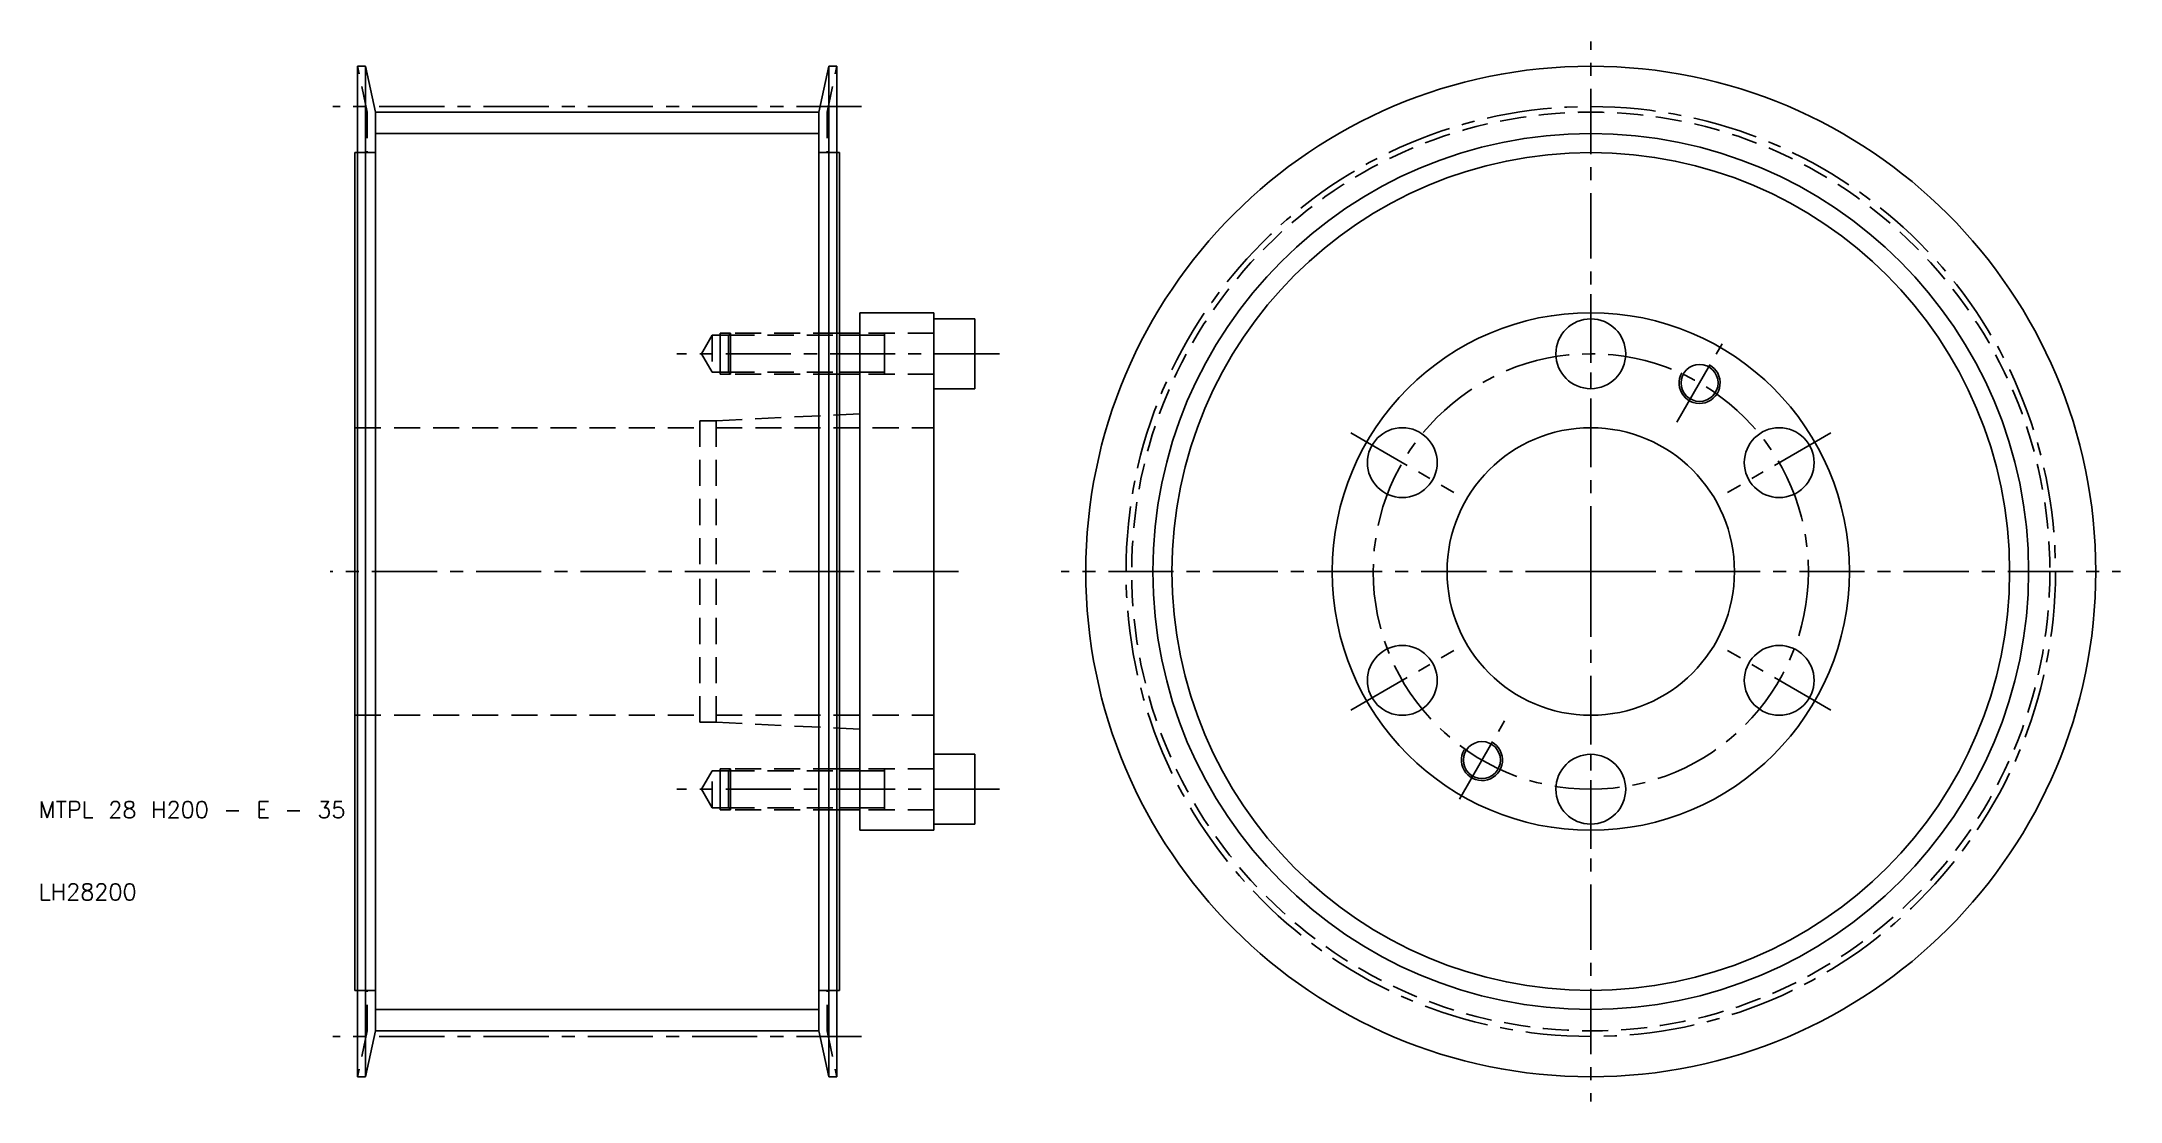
# Model space of a CAD drawing. Extents: x 10 to 264, y -14 to 114.
import ezdxf

# ---------------------------------------------------------------- set-up
doc = ezdxf.new("R2010")
doc.units = 0
doc.header["$LTSCALE"] = 0.25
doc.linetypes.add('CENTER', pattern=[50.8, 31.75, -6.35, 6.35, -6.35])
doc.linetypes.add('DASHED', pattern=[19.05, 12.7, -6.35])
doc.layers.get('0').update_dxf_attribs({"linetype": 'CONTINUOUS'})
doc.layers.add('CENTER', color=1, linetype='CENTER')
doc.styles.get("Standard").update_dxf_attribs({"font": 'txt.shx'})

msp = doc.modelspace()

# ---------------------------------------------------------------- linework, layer by layer
for p, q in [((48.8, 111.5), (48.8, 101)), ((49.8, 111.5), (48.8, 111.5)), ((49.8, 111.5), (49.8, -11.5)), ((51, 105.91), (49.8, 111.5)), ((105, 105.91), (106.2, 111.5)), ((106.2, 111.5), (106.2, -11.5)), ((106.2, 111.5), (107.2, 111.5)), ((107.2, 111.5), (107.2, 101)), ((105, 105.91), (51, 105.91)), ((51, 105.91), (51, 101)), ((105, 105.91), (105, 101)), ((48.5, 101), (48.5, 50)), ((48.8, 101), (48.5, 101)), ((48.8, 101), (48.8, 50)), ((51, 101), (51, -1)), ((105, 101), (105, -1)), ((107.2, 101), (107.2, 50)), ((107.2, 101), (107.5, 101)), ((107.5, 101), (107.5, 79)), ((110, 81.5), (119, 81.5)), ((110, 81.5), (110, 79)), ((119, 81.5), (119, 80.75)), ((107.5, 79), (107.5, 74)), ((110, 79), (107.5, 79)), ((110, 79), (110, 74)), ((119, 80.75), (119, 72.25)), ((119, 80.75), (124, 80.75)), ((124, 80.75), (124, 76.5)), ((124, 72.25), (124, 76.5)), ((107.5, 74), (107.5, 69.078571)), ((110, 74), (107.5, 74)), ((110, 74), (110, 69.2)), ((119, 72.25), (119, 50)), ((119, 72.25), (124, 72.25)), ((110, 69.2), (107.5, 69.078571)), ((107.5, 69.078571), (107.5, 50)), ((110, 69.2), (110, 50)), ((48.5, -1), (48.5, 50)), ((48.8, -1), (48.8, 50)), ((107.2, -1), (107.2, 50)), ((107.5, 30.921429), (107.5, 50)), ((110, 30.8), (110, 50)), ((119, 27.75), (119, 50)), ((107.5, 26), (107.5, 30.921429)), ((110, 30.8), (107.5, 30.921429)), ((110, 26), (110, 30.8)), ((107.5, 21), (107.5, 26)), ((110, 26), (107.5, 26)), ((110, 21), (110, 26)), ((119, 19.25), (119, 27.75)), ((119, 27.75), (124, 27.75)), ((124, 27.75), (124, 23.5)), ((124, 19.25), (124, 23.5)), ((107.5, -1), (107.5, 21)), ((110, 21), (107.5, 21)), ((110, 18.5), (110, 21)), ((110, 18.5), (119, 18.5)), ((119, 19.25), (124, 19.25)), ((119, 18.5), (119, 19.25)), ((48.8, -1), (48.5, -1)), ((48.8, -11.5), (48.8, -1)), ((51, -5.91), (51, -1)), ((105, -5.91), (105, -1)), ((107.2, -11.5), (107.2, -1)), ((107.2, -1), (107.5, -1)), ((51, -5.91), (49.8, -11.5)), ((105, -5.91), (51, -5.91)), ((105, -5.91), (106.2, -11.5)), ((49.8, -11.5), (48.8, -11.5)), ((106.2, -11.5), (107.2, -11.5))]:
    msp.add_line(p, q)
at = {"color": 3, "linetype": 'DASHED'}
for p, q in [((50, 105.91), (48.8, 111.5)), ((106, 105.91), (107.2, 111.5)), ((50, 105.91), (50, 101)), ((106, 105.91), (106, 101)), ((51, 101), (48.8, 101)), ((105, 101), (107.2, 101)), ((92, 78.75), (90.700962, 76.5)), ((92, 78.75), (92, 74.25)), ((94, 78.75), (92, 78.75)), ((94.25, 79), (93, 79)), ((93, 79), (93, 76.5)), ((94.25, 79), (94, 78.75)), ((94, 78.75), (107.5, 78.75)), ((94, 78.75), (94, 76.5)), ((107.5, 79), (94.25, 79)), ((94.25, 79), (94.25, 76.5)), ((119, 79), (110, 79)), ((110, 78.75), (113, 78.75)), ((113, 79), (113, 76.5)), ((92, 74.25), (90.700962, 76.5)), ((93, 74), (93, 76.5)), ((94, 74.25), (94, 76.5)), ((94.25, 74), (94.25, 76.5)), ((113, 74), (113, 76.5)), ((94, 74.25), (92, 74.25)), ((94.25, 74), (93, 74)), ((94, 74.25), (107.5, 74.25)), ((94.25, 74), (94, 74.25)), ((107.5, 74), (94.25, 74)), ((110, 74.25), (113, 74.25)), ((119, 74), (110, 74)), ((92.5, 68.35), (107.5, 69.078571)), ((48.5, 67.5), (90.5, 67.5)), ((90.5, 68.35), (90.5, 50)), ((90.5, 68.35), (92.5, 68.35)), ((92.5, 68.35), (92.5, 50)), ((92.5, 67.5), (119, 67.5)), ((90.5, 31.65), (90.5, 50)), ((92.5, 31.65), (92.5, 50)), ((48.5, 32.5), (90.5, 32.5)), ((90.5, 31.65), (92.5, 31.65)), ((92.5, 32.5), (119, 32.5)), ((92.5, 31.65), (107.5, 30.921429)), ((92, 25.75), (90.700962, 23.5)), ((92, 21.25), (92, 25.75)), ((94, 25.75), (92, 25.75)), ((93, 26), (93, 23.5)), ((94.25, 26), (93, 26)), ((94.25, 26), (94, 25.75)), ((94, 25.75), (107.5, 25.75)), ((94, 25.75), (94, 23.5)), ((107.5, 26), (94.25, 26)), ((94.25, 26), (94.25, 23.5)), ((119, 26), (110, 26)), ((110, 25.75), (113, 25.75)), ((113, 26), (113, 23.5)), ((92, 21.25), (90.700962, 23.5)), ((93, 21), (93, 23.5)), ((94, 21.25), (94, 23.5)), ((94.25, 21), (94.25, 23.5)), ((113, 21), (113, 23.5)), ((94, 21.25), (92, 21.25)), ((94.25, 21), (93, 21)), ((94, 21.25), (107.5, 21.25)), ((94.25, 21), (94, 21.25)), ((107.5, 21), (94.25, 21)), ((110, 21.25), (113, 21.25)), ((119, 21), (110, 21)), ((51, -1), (48.8, -1)), ((50, -5.91), (50, -1)), ((105, -1), (107.2, -1)), ((106, -5.91), (106, -1)), ((50, -5.91), (48.8, -11.5)), ((106, -5.91), (107.2, -11.5))]:
    msp.add_line(p, q, dxfattribs=at)
at = {"color": 3}
for p, q in [((105, 103.32), (51, 103.32)), ((110, 78.75), (107.5, 78.75)), ((110, 74.25), (107.5, 74.25)), ((110, 25.75), (107.5, 25.75)), ((110, 21.25), (107.5, 21.25)), ((105, -3.32), (51, -3.32))]:
    msp.add_line(p, q, dxfattribs=at)
for centre, radius in [((199, 50), 61.5), ((199, 50), 51), ((199, 50), 31.5), ((199, 50), 31.5), ((199, 76.5), 4.25), ((212.25, 72.949673), 2.25), ((176.050327, 63.25), 4.25), ((199, 50), 17.5), ((221.949673, 63.25), 4.25), ((176.050327, 36.75), 4.25), ((221.949673, 36.75), 4.25), ((185.75, 27.050327), 2.25), ((199, 23.5), 4.25)]:
    msp.add_circle(centre, radius)
at = {"color": 3, "linetype": 'DASHED'}
msp.add_circle((199, 50), 55.91, dxfattribs=at)
at = {"color": 3}
msp.add_circle((199, 50), 53.32, dxfattribs=at)
for centre in [(212.25, 72.949673), (185.75, 27.050327)]:
    msp.add_arc(centre, 2.5, 150, 62, dxfattribs=at)
at = {"layer": 'CENTER', "color": 1, "linetype": 'CENTER'}
for p, q in [((199, 50), (199, 114.5)), ((110.2, 106.595), (45.8, 106.595)), ((199, 83.75), (199, 69.25)), ((127, 76.5), (87.700962, 76.5)), ((209.5, 68.186533), (215, 77.712813)), ((169.771643, 66.875), (182.329011, 59.625)), ((228.228357, 66.875), (215.670989, 59.625)), ((122, 50), (45.5, 50)), ((199, 50), (134.5, 50)), ((199, 50), (263.5, 50)), ((199, 50), (199, -14.5)), ((169.771643, 33.125), (182.329011, 40.375)), ((228.228357, 33.125), (215.670989, 40.375)), ((183, 22.287187), (188.5, 31.813467)), ((199, 16.25), (199, 30.75)), ((127, 23.5), (87.700962, 23.5)), ((110.2, -6.595), (45.8, -6.595))]:
    msp.add_line(p, q, dxfattribs=at)
for radius in [56.595, 26.5]:
    msp.add_circle((199, 50), radius, dxfattribs=at)

# ---------------------------------------------------------------- texts
for s, p in [('MTPL 28 H200 - E - 35', (10, 20)), ('LH28200', (10, 10))]:
    msp.add_text(s, height=2).set_placement(p)

doc.saveas('drawing.dxf')
